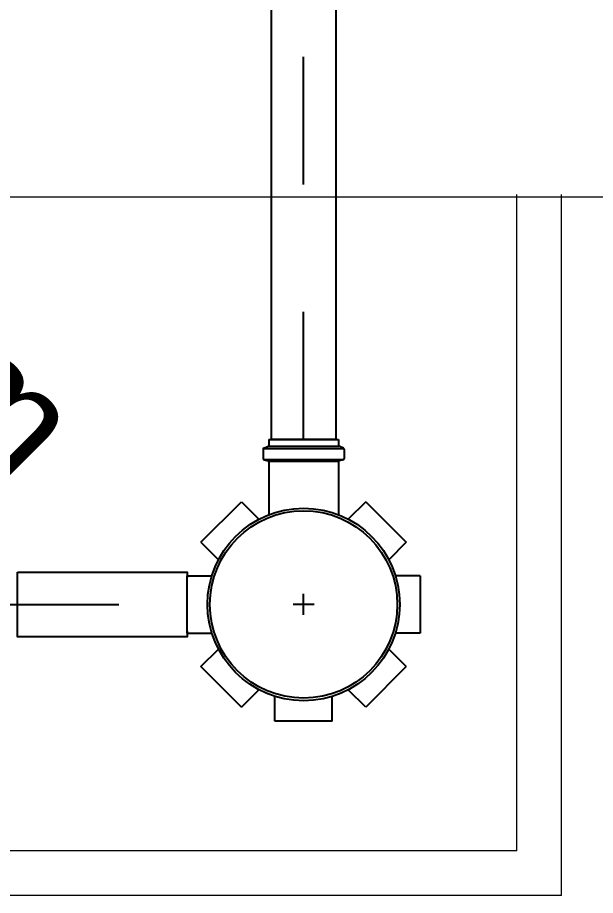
# Model space of a CAD drawing. Header units: millimetres. Extents: x 1345 to 2117, y 1214 to 1365.
# Drawn here: x 1635.48 to 1635.934, y 1255.011 to 1255.7 of the extents above; entities that cross this region are included whole.
import ezdxf
from ezdxf.enums import TextEntityAlignment as Align

# ---------------------------------------------------------------- set-up
doc = ezdxf.new("R2010")
doc.units = ezdxf.units.MM
doc.header["$LTSCALE"] = 0.5
doc.linetypes.add('LINHA_SIMETRIA', pattern=[0.25, 0.15, -0.1])
doc.linetypes.add('TUBO_ESGOTO', pattern=[200, 100, 100])
for name, color, linetype in [('08', 8, 'Continuous'), ('50_EGSN_Indicar_texto', 2, 'Continuous'), ('AUXILIAR_VIPTEC', 1, 'Continuous'), ('Cnx_Esgoto_Det', 3, 'Continuous'), ('LINHA_SIMETRIA', 1, 'LINHA_SIMETRIA'), ('MOBIL-I', 251, 'Continuous'), ('Tubo_Esgoto_Det', 6, 'TUBO_ESGOTO')]:
    doc.layers.add(name, color=color, linetype=linetype)
doc.styles.add('Indicar', font='arial.ttf')

# ---------------------------------------------------------------- blocks, each defined once
blk = doc.blocks.new('*U197', base_point=(1538.60814, 1039.99211))
blk.add_wipeout([(1538.48431, 1039.96367), (1538.4846, 1039.963), (1538.48489, 1039.96234), (1538.48518, 1039.96167), (1538.48547, 1039.961), (1538.48561, 1039.96069), (1538.4857, 1039.96057), (1538.48582, 1039.96047), (1538.48596, 1039.9604), (1538.4861, 1039.96037), (1538.48669, 1039.96036), (1538.48813, 1039.96036), (1538.48958, 1039.96036), (1538.49103, 1039.96036), (1538.49247, 1039.96036), (1538.49392, 1039.96036), (1538.49409, 1039.96038), (1538.49424, 1039.96044), (1538.49438, 1039.96053), (1538.4945, 1039.96066), (1538.49457, 1039.96081), (1538.49472, 1039.96128), (1538.49491, 1039.96192), (1538.49509, 1039.96256), (1538.49528, 1039.96319), (1538.49547, 1039.96383), (1538.49561, 1039.96431), (1538.49569, 1039.96446), (1538.4958, 1039.96458), (1538.49594, 1039.96468), (1538.4961, 1039.96474), (1538.49627, 1039.96476), (1538.50405, 1039.96476), (1538.51183, 1039.96476), (1538.51961, 1039.96476), (1538.5274, 1039.96476), (1538.53518, 1039.96476), (1538.53816, 1039.96377), (1538.53877, 1039.96231), (1538.53941, 1039.96086), (1538.54009, 1039.95942), (1538.54079, 1039.958), (1538.54041, 1039.9562), (1538.53784, 1039.95362), (1538.53526, 1039.95105), (1538.53269, 1039.94847), (1538.53011, 1039.94589), (1538.52753, 1039.94332), (1538.5335, 1039.93735), (1538.53947, 1039.93138), (1538.54543, 1039.92542), (1538.5514, 1039.91945), (1538.55736, 1039.91349), (1538.56107, 1039.91321), (1538.56365, 1039.91579), (1538.56622, 1039.91837), (1538.5688, 1039.92094), (1538.57138, 1039.92352), (1538.57385, 1039.92485), (1538.57614, 1039.92373), (1538.57847, 1039.92268), (1538.58083, 1039.92172), (1538.58322, 1039.92084), (1538.58564, 1039.92004), (1538.58564, 1039.9164), (1538.58564, 1039.91275), (1538.58564, 1039.90911), (1538.58564, 1039.90547), (1538.58564, 1039.90182), (1538.59127, 1039.90061), (1538.59971, 1039.90061), (1538.60814, 1039.90061), (1538.61658, 1039.90061), (1538.62502, 1039.90061), (1538.63064, 1039.90182), (1538.63064, 1039.90547), (1538.63064, 1039.90911), (1538.63064, 1039.91275), (1538.63064, 1039.9164), (1538.63064, 1039.92004), (1538.63307, 1039.92084), (1538.63546, 1039.92172), (1538.63782, 1039.92268), (1538.64015, 1039.92373), (1538.64244, 1039.92485), (1538.64491, 1039.92352), (1538.64749, 1039.92094), (1538.65006, 1039.91837), (1538.65264, 1039.91579), (1538.65522, 1039.91321), (1538.65892, 1039.91349), (1538.66489, 1039.91945), (1538.67086, 1039.92542), (1538.67682, 1039.93138), (1538.68279, 1039.93735), (1538.68875, 1039.94332), (1538.68618, 1039.94589), (1538.6836, 1039.94847), (1538.68103, 1039.95105), (1538.67845, 1039.95362), (1538.67587, 1039.9562), (1538.67579, 1039.95857), (1538.67688, 1039.96088), (1538.6779, 1039.96322), (1538.67883, 1039.96559), (1538.67969, 1039.96799), (1538.68143, 1039.96961), (1538.68507, 1039.96961), (1538.68871, 1039.96961), (1538.69236, 1039.96961), (1538.696, 1039.96961), (1538.69964, 1039.96961), (1538.69964, 1039.97805), (1538.69964, 1039.98648), (1538.69964, 1039.99492), (1538.69964, 1040.00336), (1538.69964, 1040.0118), (1538.69722, 1040.01461), (1538.69357, 1040.01461), (1538.68993, 1040.01461), (1538.68629, 1040.01461), (1538.68264, 1040.01461), (1538.67996, 1040.01542), (1538.67913, 1040.01783), (1538.67822, 1040.02021), (1538.67723, 1040.02256), (1538.67616, 1040.02488), (1538.67501, 1040.02716), (1538.67759, 1040.02973), (1538.68017, 1040.03231), (1538.68274, 1040.03489), (1538.68532, 1040.03746), (1538.6879, 1040.04004), (1538.68478, 1040.04488), (1538.67881, 1040.05084), (1538.67284, 1040.05681), (1538.66688, 1040.06277), (1538.66091, 1040.06874), (1538.65608, 1040.07186), (1538.6535, 1040.06928), (1538.65092, 1040.06671), (1538.64835, 1040.06413), (1538.64577, 1040.06155), (1538.64319, 1040.05898), (1538.64092, 1040.06012), (1538.6386, 1040.06119), (1538.63625, 1040.06218), (1538.63387, 1040.06309), (1538.63145, 1040.06392), (1538.63064, 1040.06661), (1538.63064, 1040.07025), (1538.63064, 1040.07389), (1538.63064, 1040.07754), (1538.63064, 1040.08118), (1538.62783, 1040.08361), (1538.61939, 1040.08361), (1538.61096, 1040.08361), (1538.60252, 1040.08361), (1538.59408, 1040.08361), (1538.58564, 1040.08361), (1538.58564, 1040.07996), (1538.58564, 1040.07632), (1538.58564, 1040.07268), (1538.58564, 1040.06903), (1538.58564, 1040.06539), (1538.58403, 1040.06365), (1538.58162, 1040.0628), (1538.57925, 1040.06186), (1538.57691, 1040.06084), (1538.57461, 1040.05975), (1538.57223, 1040.05984), (1538.56966, 1040.06241), (1538.56708, 1040.06499), (1538.56451, 1040.06757), (1538.56193, 1040.07014), (1538.55935, 1040.07272), (1538.55339, 1040.06675), (1538.54742, 1040.06079), (1538.54145, 1040.05482), (1538.53549, 1040.04885), (1538.52952, 1040.04289), (1538.52925, 1040.03918), (1538.53183, 1040.0366), (1538.5344, 1040.03403), (1538.53698, 1040.03145), (1538.53956, 1040.02888), (1538.54103, 1040.02669), (1538.54032, 1040.02527), (1538.53964, 1040.02384), (1538.53898, 1040.02239), (1538.53836, 1040.02093), (1538.53777, 1040.01946), (1538.52999, 1040.01946), (1538.52221, 1040.01946), (1538.51443, 1040.01946), (1538.50664, 1040.01946), (1538.49886, 1040.01946), (1538.49616, 1040.01947), (1538.49599, 1040.01951), (1538.49585, 1040.0196), (1538.49573, 1040.01971), (1538.49564, 1040.01985), (1538.49553, 1040.02017), (1538.49534, 1040.02081), (1538.49516, 1040.02145), (1538.49497, 1040.02208), (1538.49478, 1040.02272), (1538.49459, 1040.02336), (1538.49453, 1040.02351), (1538.49442, 1040.02364), (1538.49429, 1040.02375), (1538.49414, 1040.02382), (1538.49398, 1040.02386), (1538.49296, 1040.02386), (1538.49151, 1040.02386), (1538.49006, 1040.02386), (1538.48862, 1040.02386), (1538.48717, 1040.02386), (1538.48615, 1040.02386), (1538.486, 1040.02383), (1538.48586, 1040.02377), (1538.48574, 1040.02368), (1538.48564, 1040.02357), (1538.48556, 1040.02344), (1538.48527, 1040.02277), (1538.48499, 1040.0221), (1538.4847, 1040.02144), (1538.48441, 1040.02077), (1538.48412, 1040.0201), (1538.48398, 1040.01979), (1538.48389, 1040.01967), (1538.48377, 1040.01957), (1538.48363, 1040.0195), (1538.48349, 1040.01947), (1538.48309, 1040.01946), (1538.4822, 1040.01946), (1538.48131, 1040.01946), (1538.48042, 1040.01946), (1538.47953, 1040.01946), (1538.47864, 1040.01946), (1538.47864, 1040.0092), (1538.47864, 1039.99895), (1538.47864, 1039.98869), (1538.47864, 1039.97843), (1538.47864, 1039.96818), (1538.47924, 1039.96476), (1538.48013, 1039.96476), (1538.48101, 1039.96476), (1538.4819, 1039.96476), (1538.48279, 1039.96476), (1538.48343, 1039.96476), (1538.48358, 1039.96473), (1538.48372, 1039.96467), (1538.48385, 1039.96458), (1538.48395, 1039.96447), (1538.48403, 1039.96434)])
at = {"linetype": 'ByBlock'}
for p, q in [((1538.58564, 1040.08361), (1538.63064, 1040.08361)), ((1538.58564, 1040.08361), (1538.58564, 1040.06418)), ((1538.63064, 1040.08361), (1538.63064, 1040.06418)), ((1538.52753, 1040.0409), (1538.55935, 1040.07272)), ((1538.55935, 1040.07272), (1538.57309, 1040.05898)), ((1538.65693, 1040.07272), (1538.64319, 1040.05898)), ((1538.65693, 1040.07272), (1538.68875, 1040.0409)), ((1538.52753, 1040.0409), (1538.54127, 1040.02716)), ((1538.68875, 1040.0409), (1538.67501, 1040.02716)), ((1538.48556, 1040.02344), (1538.48403, 1040.01988)), ((1538.4862, 1040.02386), (1538.49392, 1040.02386)), ((1538.49459, 1040.02336), (1538.4956, 1040.01996)), ((1538.47864, 1039.96476), (1538.47864, 1040.01946)), ((1538.47864, 1040.01946), (1538.48338, 1040.01946)), ((1538.49627, 1040.01946), (1538.53777, 1040.01946)), ((1538.69964, 1040.01461), (1538.68021, 1040.01461)), ((1538.69964, 1040.01461), (1538.69964, 1039.96961)), ((1538.69964, 1039.96961), (1538.68021, 1039.96961)), ((1538.47864, 1039.96476), (1538.48338, 1039.96476)), ((1538.48556, 1039.96078), (1538.48403, 1039.96434)), ((1538.4862, 1039.96036), (1538.49392, 1039.96036)), ((1538.49459, 1039.96086), (1538.4956, 1039.96426)), ((1538.49627, 1039.96476), (1538.53777, 1039.96476)), ((1538.52753, 1039.94332), (1538.54127, 1039.95706)), ((1538.68875, 1039.94332), (1538.67501, 1039.95706)), ((1538.55935, 1039.9115), (1538.52753, 1039.94332)), ((1538.68875, 1039.94332), (1538.65693, 1039.9115)), ((1538.55935, 1039.9115), (1538.57309, 1039.92524)), ((1538.58564, 1039.90061), (1538.58564, 1039.92004)), ((1538.63064, 1039.90061), (1538.63064, 1039.92004)), ((1538.65693, 1039.9115), (1538.64319, 1039.92524)), ((1538.63064, 1039.90061), (1538.58564, 1039.90061))]:
    blk.add_line(p, q, dxfattribs=at)
blk.add_circle((1538.60814, 1039.99211), 0.0755)
for centre, start, end in [((1538.4862, 1040.02316), 90, 156.64444), ((1538.49392, 1040.02316), 16.46001, 90), ((1538.48338, 1040.02016), 270, 336.64444), ((1538.49627, 1040.02016), 196.46001, 270), ((1538.48338, 1039.96406), 23.35556, 90), ((1538.4862, 1039.96106), 203.35556, 270), ((1538.49392, 1039.96106), 270, 343.53999), ((1538.49627, 1039.96406), 90, 163.53999)]:
    blk.add_arc(centre, 0.0007, start, end, dxfattribs=at)
at = {"layer": 'AUXILIAR_VIPTEC', "color": 0, "linetype": 'ByBlock'}
for p, q in [((1538.48574, 1039.96053), (1538.48574, 1040.02369)), ((1538.49444, 1039.96059), (1538.49444, 1040.02362)), ((1538.48384, 1039.96459), (1538.48384, 1040.01963)), ((1538.49574, 1039.96452), (1538.49574, 1040.01969))]:
    blk.add_line(p, q, dxfattribs=at)
blk.add_circle((1538.60814, 1039.99211), 0.0735, dxfattribs=at)
at = {"layer": 'LINHA_SIMETRIA', "ltscale": 0.05}
for p, q in [((1538.60814, 1040.00032), (1538.60814, 1039.9839)), ((1538.61635, 1039.99211), (1538.59994, 1039.99211))]:
    blk.add_line(p, q, dxfattribs=at)

msp = doc.modelspace()

# ---------------------------------------------------------------- linework, layer by layer
at = {"layer": '08', "lineweight": 15}
msp.add_line((1636.91421, 1255.55937), (1633.21421, 1255.55937), dxfattribs=at)
at = {"layer": 'LINHA_SIMETRIA'}
msp.add_line((1635.4594, 1255.23976), (1635.70456, 1255.23976), dxfattribs=at)
at = {"layer": 'MOBIL-I', "lineweight": 15}
for p, q in [((1635.87191, 1255.04648), (1635.87191, 1255.56148)), ((1635.90691, 1255.01148), (1635.90691, 1255.56148)), ((1635.87191, 1255.04648), (1634.26466, 1255.04648)), ((1635.90691, 1255.01148), (1634.22966, 1255.01148))]:
    msp.add_line(p, q, dxfattribs=at)
at = {"layer": 'Tubo_Esgoto_Det'}
msp.add_lwpolyline([(1635.48, 1255.26511), (1635.61306, 1255.26511), (1635.61306, 1255.21441), (1635.48, 1255.21441)], close=True, dxfattribs=at)

# ---------------------------------------------------------------- texts
at = {"layer": '50_EGSN_Indicar_texto', "style": 'Indicar'}
msp.add_text('%%C50mm', height=0.09, rotation=315, dxfattribs=at).set_placement((1635.31712, 1255.48859), align=Align.CENTER)

# ---------------------------------------------------------------- next in the draw order: block references
at = {"layer": 'Cnx_Esgoto_Det', "rotation": 270}
msp.add_blockref('*U197', (1635.70456, 1255.23976), dxfattribs=at)

# ---------------------------------------------------------------- next in the draw order: linework, layer by layer
at = {"layer": 'LINHA_SIMETRIA'}
msp.add_line((1635.70456, 1255.36926), (1635.70456, 1257.83744), dxfattribs=at)
at = {"layer": 'Tubo_Esgoto_Det'}
msp.add_lwpolyline([(1635.72991, 1257.83744), (1635.72991, 1255.36926), (1635.67921, 1255.36926), (1635.67921, 1257.83744)], close=True, dxfattribs=at)

doc.saveas('drawing.dxf')
